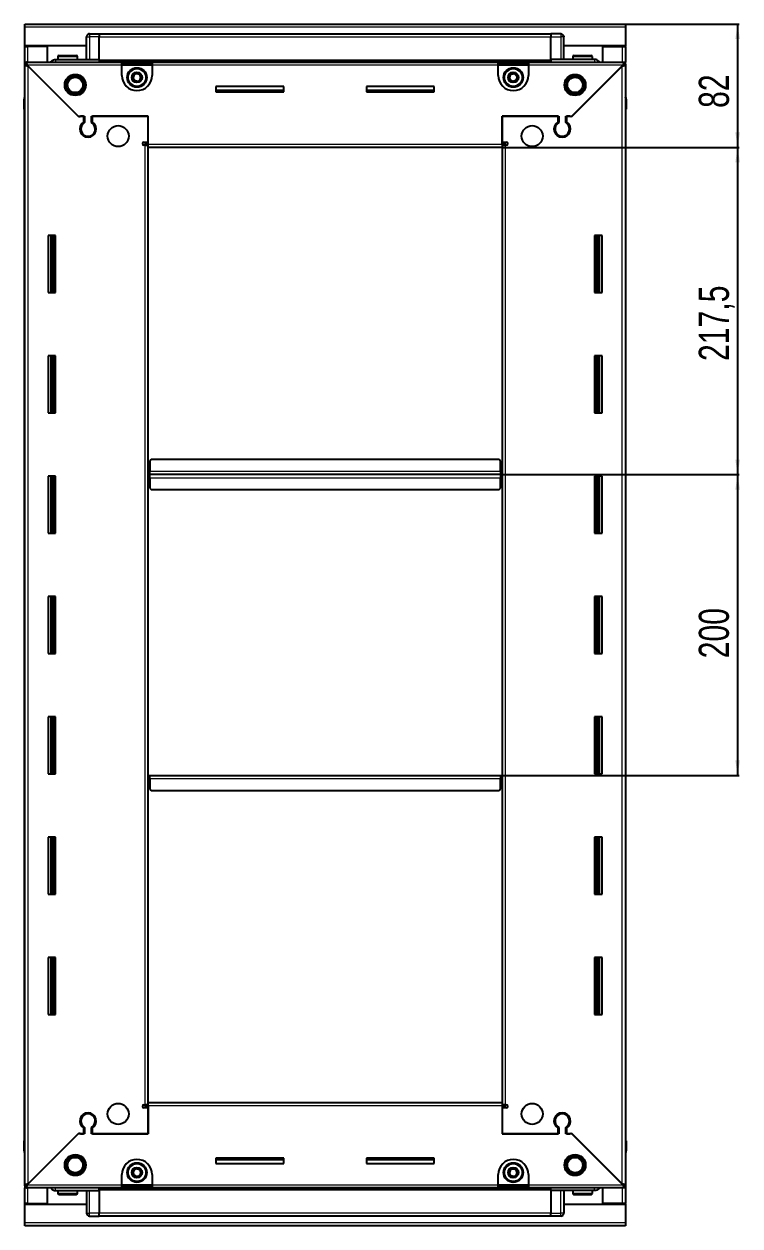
# Model space of a CAD drawing. Header units: millimetres. Extents: x 1021 to 3441, y -638 to 1686.
# Drawn here: x 2965 to 3441, y 743 to 1542 of the extents above; entities that cross this region are included whole.
import ezdxf

# ---------------------------------------------------------------- set-up
doc = ezdxf.new("R2010")
doc.units = ezdxf.units.MM
doc.layers.add('FORMAT', color=7, linetype='Continuous')
doc.styles.add('SLDTEXTSTYLE0', font='TXT', dxfattribs={"width": 0.75})
doc.dimstyles.new('SLDDIMSTYLE0', dxfattribs={"dimtxt": 20, "dimasz": 10, "dimexe": 0, "dimexo": 0.0625, "dimgap": 5, "dimtad": 2, "dimdec": 1, "dimrnd": 1e-09, "dimzin": 12, "dimdsep": 46, "dimtxsty": 'SLDTEXTSTYLE0', "dimsah": 1, "dimcen": 0.09, "dimadec": 0, "dimazin": 3, "dimtfac": 1, "dimtofl": 0, "dimtmove": 0, "dimatfit": 3, "dimfxl": 0, "dimfrac": 2, "dimtolj": 1, "dimtzin": 12, "dimarcsym": 0})

# ---------------------------------------------------------------- blocks, each defined once
blk = doc.blocks.new('_D_5')
at = {"layer": 'FORMAT'}
for p, q in [((3364.73, 1542.16), (3440.22, 1542.16)), ((3439.22, 1542.16), (3439.22, 1460.16)), ((3282.73, 1460.16), (3440.22, 1460.16))]:
    blk.add_line(p, q, dxfattribs=at)
for points in [[(3439.22, 1542.16), (3437.69, 1532.16), (3440.76, 1532.16)], [(3439.22, 1460.16), (3440.76, 1470.16), (3437.69, 1470.16)]]:
    blk.add_solid(points, dxfattribs=at)
at = {"layer": 'FORMAT', "insert": (3413.44, 1486.39), "char_height": 20, "attachment_point": 1, "rotation": 90, "style": 'SLDTEXTSTYLE0'}
blk.add_mtext('82', dxfattribs=at)
blk = doc.blocks.new('_D_6')
at = {"layer": 'FORMAT'}
for p, q in [((3282.73, 1460.16), (3440.22, 1460.16)), ((3439.22, 1460.16), (3439.22, 1242.66)), ((3281.73, 1242.66), (3440.22, 1242.66))]:
    blk.add_line(p, q, dxfattribs=at)
for points in [[(3439.22, 1460.16), (3437.69, 1450.16), (3440.76, 1450.16)], [(3439.22, 1242.66), (3440.76, 1252.66), (3437.69, 1252.66)]]:
    blk.add_solid(points, dxfattribs=at)
at = {"layer": 'FORMAT', "insert": (3413.44, 1318.16), "char_height": 20, "attachment_point": 1, "rotation": 90, "style": 'SLDTEXTSTYLE0'}
blk.add_mtext('217,5', dxfattribs=at)
blk = doc.blocks.new('_D_7')
at = {"layer": 'FORMAT'}
for p, q in [((3281.73, 1242.66), (3440.22, 1242.66)), ((3439.22, 1242.66), (3439.22, 1042.66)), ((3281.73, 1042.66), (3440.22, 1042.66))]:
    blk.add_line(p, q, dxfattribs=at)
for points in [[(3439.22, 1242.66), (3437.69, 1232.66), (3440.76, 1232.66)], [(3439.22, 1042.66), (3440.76, 1052.66), (3437.69, 1052.66)]]:
    blk.add_solid(points, dxfattribs=at)
at = {"layer": 'FORMAT', "insert": (3413.44, 1120.5), "char_height": 20, "attachment_point": 1, "rotation": 90, "style": 'SLDTEXTSTYLE0'}
blk.add_mtext('200', dxfattribs=at)

msp = doc.modelspace()

# ---------------------------------------------------------------- linework, layer by layer
at = {"color": 7, "linetype": 'Continuous', "lineweight": 25}
for p, q in [((2965.72, 1540.06), (2965.72, 1542.16)), ((2965.72, 1542.16), (3364.72, 1542.16)), ((3364.72, 1542.16), (3364.72, 1540.06)), ((2965.72, 1527.66), (2965.72, 1540.06)), ((3007.4, 1535.16), (3007.4, 1535.16)), ((3008.72, 1535.66), (3015.22, 1535.66)), ((3008.72, 1535.66), (3015.22, 1535.66)), ((3015.22, 1535.66), (3015.22, 1535.66)), ((3015.22, 1535.66), (3015.22, 1535.66)), ((3015.22, 1535.66), (3015.22, 1533.66)), ((3315.22, 1535.51), (3015.22, 1535.51)), ((3315.22, 1535.66), (3315.22, 1535.66)), ((3321.72, 1535.66), (3315.22, 1535.66)), ((3321.72, 1535.66), (3315.22, 1535.66)), ((3315.22, 1535.66), (3315.22, 1533.66)), ((3364.72, 1540.06), (3364.72, 1527.66)), ((3006.72, 1527.66), (2965.72, 1527.66)), ((2965.72, 1527.16), (2965.72, 1527.66)), ((2965.72, 1527.16), (2967.82, 1527.16)), ((2965.72, 1516.91), (2965.72, 1527.16)), ((2967.22, 1527.16), (2967.22, 1527.66)), ((2980.72, 1527.16), (2967.82, 1527.16)), ((2980.72, 1516.91), (2980.72, 1527.16)), ((3006.72, 1518.66), (3006.72, 1533.66)), ((3015.22, 1518.66), (3015.22, 1533.66)), ((3315.22, 1518.66), (3315.22, 1533.66)), ((3323.72, 1533.66), (3323.72, 1533.66)), ((3323.72, 1518.66), (3323.72, 1533.66)), ((3364.72, 1527.66), (3323.72, 1527.66)), ((3349.72, 1527.16), (3362.62, 1527.16)), ((3349.72, 1516.91), (3349.72, 1527.16)), ((3362.62, 1527.16), (3364.72, 1527.16)), ((3363.22, 1527.16), (3363.22, 1527.66)), ((3364.72, 1527.16), (3364.72, 1527.66)), ((3364.72, 1527.16), (3364.72, 1516.91)), ((2986.22, 1518.66), (3015.22, 1518.66)), ((2987.72, 1520.56), (2987.72, 1518.66)), ((2988.52, 1521.36), (2999.92, 1521.36)), ((3000.72, 1518.66), (3000.72, 1520.56)), ((3015.22, 1518.66), (3015.22, 1518.16)), ((3344.22, 1518.66), (3315.22, 1518.66)), ((3315.22, 1518.66), (3315.22, 1518.16)), ((3329.72, 1520.56), (3329.72, 1518.66)), ((3330.52, 1521.36), (3341.92, 1521.36)), ((3342.72, 1518.66), (3342.72, 1520.56)), ((2965.72, 1515.41), (2965.72, 1516.91)), ((2965.72, 1516.91), (2966.72, 1516.91)), ((2965.72, 1514.91), (2965.72, 1515.41)), ((2965.72, 1515.41), (2966.72, 1515.41)), ((2965.72, 770.41), (2965.72, 1514.91)), ((2967.22, 1514.91), (2965.72, 1514.91)), ((2966.72, 1515.41), (2966.72, 1516.91)), ((2966.72, 1516.91), (3030.22, 1516.91)), ((2967.32, 1514.81), (3001.22, 1480.91)), ((3001.92, 1480.21), (2967.82, 1514.31)), ((3015.22, 1517.51), (3315.22, 1517.51)), ((3030.22, 1514.81), (3030.22, 1516.91)), ((3030.22, 1516.91), (3050.22, 1516.91)), ((3030.22, 1515.41), (3050.22, 1515.41)), ((3030.22, 1507.91), (3030.22, 1514.81)), ((3050.22, 1516.91), (3050.22, 1514.81)), ((3050.22, 1516.91), (3280.22, 1516.91)), ((3050.22, 1514.81), (3050.22, 1507.91)), ((3280.22, 1514.81), (3280.22, 1516.91)), ((3280.22, 1516.91), (3300.22, 1516.91)), ((3280.22, 1515.41), (3300.22, 1515.41)), ((3280.22, 1507.91), (3280.22, 1514.81)), ((3300.22, 1516.91), (3300.22, 1514.81)), ((3300.22, 1516.91), (3363.72, 1516.91)), ((3300.22, 1514.81), (3300.22, 1507.91)), ((3362.62, 1514.31), (3328.52, 1480.21)), ((3329.22, 1480.91), (3363.12, 1514.81)), ((3363.22, 1514.91), (3364.72, 1514.91)), ((3363.72, 1515.41), (3363.72, 1516.91)), ((3363.72, 1516.91), (3364.72, 1516.91)), ((3363.72, 1515.41), (3364.72, 1515.41)), ((3364.72, 1515.41), (3364.72, 1516.91)), ((3364.72, 1515.41), (3364.72, 1514.91)), ((3364.72, 1514.91), (3364.72, 770.41)), ((3137.72, 1500.66), (3092.72, 1500.66)), ((3092.72, 1500.66), (3092.72, 1497.16)), ((3137.72, 1497.91), (3092.72, 1497.91)), ((3092.72, 1497.16), (3137.72, 1497.16)), ((3137.72, 1497.16), (3137.72, 1500.66)), ((3237.72, 1500.66), (3192.72, 1500.66)), ((3192.72, 1500.66), (3192.72, 1497.16)), ((3237.72, 1497.91), (3192.72, 1497.91)), ((3192.72, 1497.16), (3237.72, 1497.16)), ((3237.72, 1497.16), (3237.72, 1500.66)), ((2965.22, 1492.16), (2965.22, 1485.66)), ((2965.22, 1485.66), (2965.22, 1492.16)), ((3364.72, 1493.49), (3364.72, 1493.49)), ((3365.22, 1492.16), (3365.22, 1485.66)), ((3365.22, 1485.66), (3365.22, 1492.16)), ((2965.22, 1485.66), (2965.22, 1485.66)), ((2965.72, 1485.66), (2965.22, 1485.66)), ((2965.37, 1485.66), (2965.37, 799.66)), ((3001.22, 1480.91), (3005.42, 1480.91)), ((3002.62, 1480.91), (3001.92, 1480.21)), ((3004.72, 1480.91), (3002.62, 1480.91)), ((3004.72, 1480.91), (3004.72, 1477.02)), ((3005.42, 1480.91), (3005.42, 1476.63)), ((3010.02, 1480.91), (3047.72, 1480.91)), ((3010.02, 1476.63), (3010.02, 1480.91)), ((3010.72, 1477.02), (3010.72, 1480.91)), ((3047.72, 1480.91), (3010.72, 1480.91)), ((3047.72, 1462.26), (3047.72, 1480.91)), ((3047.72, 1463.66), (3047.72, 1480.91)), ((3282.72, 1480.91), (3320.42, 1480.91)), ((3282.72, 1462.26), (3282.72, 1480.91)), ((3282.72, 1480.91), (3282.72, 1463.66)), ((3319.72, 1480.91), (3282.72, 1480.91)), ((3319.72, 1480.91), (3319.72, 1477.02)), ((3320.42, 1480.91), (3320.42, 1476.63)), ((3325.02, 1480.91), (3329.22, 1480.91)), ((3325.02, 1476.63), (3325.02, 1480.91)), ((3327.82, 1480.91), (3325.72, 1480.91)), ((3325.72, 1477.02), (3325.72, 1480.91)), ((3328.52, 1480.21), (3327.82, 1480.91)), ((3364.72, 1485.66), (3365.22, 1485.66)), ((3365.07, 799.66), (3365.07, 1485.66)), ((3365.22, 1485.66), (3365.22, 1485.66)), ((3365.22, 1485.66), (3365.22, 1485.66)), ((3005.72, 1468.05), (3005.72, 1467.29)), ((3044.87, 1463.66), (3047.72, 1463.66)), ((3047.72, 1462.66), (3045.72, 1462.66)), ((3045.72, 1462.66), (3045.72, 1461.66)), ((3047.72, 1460.16), (3047.72, 1462.26)), ((3282.72, 1463.66), (3285.57, 1463.66)), ((3284.72, 1462.66), (3282.72, 1462.66)), ((3282.72, 1462.26), (3282.72, 1460.16)), ((3284.72, 1461.66), (3284.72, 1462.66)), ((3324.72, 1468.05), (3324.72, 1467.29)), ((3045.62, 1461.66), (3044.87, 1461.66)), ((3045.62, 1461.66), (3047.72, 1461.66)), ((3282.72, 1460.16), (3047.72, 1460.16)), ((3047.72, 825.16), (3047.72, 1460.16)), ((3282.72, 1461.66), (3284.82, 1461.66)), ((3282.72, 1460.16), (3282.72, 825.16)), ((3285.57, 1461.66), (3284.82, 1461.66)), ((2986.22, 1401.66), (2981.22, 1401.66)), ((2981.22, 1401.66), (2981.22, 1363.66)), ((2983.37, 1363.66), (2983.37, 1401.66)), ((2985.17, 1363.66), (2985.17, 1401.66)), ((2985.2, 1363.66), (2985.2, 1401.66)), ((2986.22, 1363.66), (2986.22, 1401.66)), ((3344.22, 1401.66), (3344.22, 1363.66)), ((3349.22, 1401.66), (3344.22, 1401.66)), ((3345.25, 1401.66), (3345.25, 1363.66)), ((3345.28, 1401.66), (3345.28, 1363.66)), ((3347.07, 1401.66), (3347.07, 1363.66)), ((3349.22, 1363.66), (3349.22, 1401.66)), ((2981.22, 1363.66), (2986.22, 1363.66)), ((3344.22, 1363.66), (3349.22, 1363.66)), ((2986.22, 1321.66), (2981.22, 1321.66)), ((2981.22, 1321.66), (2981.22, 1283.66)), ((2983.37, 1283.66), (2983.37, 1321.66)), ((2985.17, 1283.66), (2985.17, 1321.66)), ((2985.2, 1283.66), (2985.2, 1321.66)), ((2986.22, 1283.66), (2986.22, 1321.66)), ((3344.22, 1321.66), (3344.22, 1283.66)), ((3349.22, 1321.66), (3344.22, 1321.66)), ((3345.25, 1321.66), (3345.25, 1283.66)), ((3345.28, 1321.66), (3345.28, 1283.66)), ((3347.07, 1321.66), (3347.07, 1283.66)), ((3349.22, 1283.66), (3349.22, 1321.66)), ((2981.22, 1283.66), (2986.22, 1283.66)), ((3344.22, 1283.66), (3349.22, 1283.66)), ((3049.72, 1252.66), (3048.72, 1251.66)), ((3048.72, 1251.66), (3048.72, 1244.76)), ((3280.72, 1252.66), (3049.72, 1252.66)), ((3281.72, 1251.66), (3280.72, 1252.66)), ((3281.72, 1244.76), (3281.72, 1251.66)), ((2986.22, 1241.66), (2981.22, 1241.66)), ((2981.22, 1241.66), (2981.22, 1203.66)), ((2983.37, 1203.66), (2983.37, 1241.66)), ((2985.17, 1203.66), (2985.17, 1241.66)), ((2985.2, 1203.66), (2985.2, 1241.66)), ((2986.22, 1203.66), (2986.22, 1241.66)), ((3048.47, 1242.66), (3047.72, 1242.66)), ((3048.72, 1245.51), (3048.47, 1245.51)), ((3048.47, 1245.51), (3048.47, 1242.66)), ((3048.47, 1242.66), (3048.47, 1239.81)), ((3048.47, 1239.81), (3048.72, 1239.81)), ((3048.72, 1242.66), (3048.72, 1244.76)), ((3281.72, 1242.66), (3048.72, 1242.66)), ((3048.72, 1240.56), (3048.72, 1242.66)), ((3048.72, 1240.56), (3048.72, 1233.66)), ((3281.97, 1245.51), (3281.72, 1245.51)), ((3281.72, 1244.76), (3281.72, 1242.66)), ((3281.72, 1242.66), (3281.72, 1240.56)), ((3281.72, 1233.66), (3281.72, 1240.56)), ((3281.72, 1239.81), (3281.97, 1239.81)), ((3281.97, 1242.66), (3281.97, 1245.51)), ((3282.72, 1242.66), (3281.97, 1242.66)), ((3281.97, 1239.81), (3281.97, 1242.66)), ((3344.22, 1241.66), (3344.22, 1203.66)), ((3349.22, 1241.66), (3344.22, 1241.66)), ((3345.25, 1241.66), (3345.25, 1203.66)), ((3345.28, 1241.66), (3345.28, 1203.66)), ((3347.07, 1241.66), (3347.07, 1203.66)), ((3349.22, 1203.66), (3349.22, 1241.66)), ((3048.72, 1233.66), (3049.72, 1232.66)), ((3049.72, 1232.66), (3280.72, 1232.66)), ((3280.72, 1232.66), (3281.72, 1233.66)), ((2981.22, 1203.66), (2986.22, 1203.66)), ((3344.22, 1203.66), (3349.22, 1203.66)), ((2986.22, 1161.66), (2981.22, 1161.66)), ((2981.22, 1161.66), (2981.22, 1123.66)), ((2983.37, 1123.66), (2983.37, 1161.66)), ((2985.17, 1123.66), (2985.17, 1161.66)), ((2985.2, 1123.66), (2985.2, 1161.66)), ((2986.22, 1123.66), (2986.22, 1161.66)), ((3344.22, 1161.66), (3344.22, 1123.66)), ((3349.22, 1161.66), (3344.22, 1161.66)), ((3345.25, 1161.66), (3345.25, 1123.66)), ((3345.28, 1161.66), (3345.28, 1123.66)), ((3347.07, 1161.66), (3347.07, 1123.66)), ((3349.22, 1123.66), (3349.22, 1161.66)), ((2981.22, 1123.66), (2986.22, 1123.66)), ((3344.22, 1123.66), (3349.22, 1123.66)), ((2986.22, 1081.66), (2981.22, 1081.66)), ((2981.22, 1081.66), (2981.22, 1043.66)), ((2983.37, 1043.66), (2983.37, 1081.66)), ((2985.17, 1043.66), (2985.17, 1081.66)), ((2985.2, 1043.66), (2985.2, 1081.66)), ((2986.22, 1043.66), (2986.22, 1081.66)), ((3344.22, 1081.66), (3344.22, 1043.66)), ((3349.22, 1081.66), (3344.22, 1081.66)), ((3345.25, 1081.66), (3345.25, 1043.66)), ((3345.28, 1081.66), (3345.28, 1043.66)), ((3347.07, 1081.66), (3347.07, 1043.66)), ((3349.22, 1043.66), (3349.22, 1081.66)), ((2981.22, 1043.66), (2986.22, 1043.66)), ((3047.72, 1042.66), (3048.47, 1042.66)), ((3048.47, 1042.66), (3048.47, 1039.81)), ((3048.47, 1039.81), (3048.72, 1039.81)), ((3048.72, 1040.56), (3048.72, 1042.66)), ((3048.72, 1042.66), (3281.72, 1042.66)), ((3048.72, 1040.56), (3048.72, 1033.66)), ((3281.72, 1042.66), (3281.72, 1040.56)), ((3281.72, 1033.66), (3281.72, 1040.56)), ((3281.72, 1039.81), (3281.97, 1039.81)), ((3281.97, 1039.81), (3281.97, 1042.66)), ((3281.97, 1042.66), (3282.72, 1042.66)), ((3344.22, 1043.66), (3349.22, 1043.66)), ((3048.72, 1033.66), (3049.72, 1032.66)), ((3049.72, 1032.66), (3280.72, 1032.66)), ((3280.72, 1032.66), (3281.72, 1033.66)), ((2986.22, 1001.66), (2981.22, 1001.66)), ((2981.22, 1001.66), (2981.22, 963.66)), ((2983.37, 963.66), (2983.37, 1001.66)), ((2985.17, 963.66), (2985.17, 1001.66)), ((2985.2, 963.66), (2985.2, 1001.66)), ((2986.22, 963.66), (2986.22, 1001.66)), ((3344.22, 1001.66), (3344.22, 963.66)), ((3349.22, 1001.66), (3344.22, 1001.66)), ((3345.25, 1001.66), (3345.25, 963.66)), ((3345.28, 1001.66), (3345.28, 963.66)), ((3347.07, 1001.66), (3347.07, 963.66)), ((3349.22, 963.66), (3349.22, 1001.66)), ((2981.22, 963.66), (2986.22, 963.66)), ((3344.22, 963.66), (3349.22, 963.66)), ((2986.22, 921.66), (2981.22, 921.66)), ((2981.22, 921.66), (2981.22, 883.66)), ((2983.37, 883.66), (2983.37, 921.66)), ((2985.17, 883.66), (2985.17, 921.66)), ((2985.2, 883.66), (2985.2, 921.66)), ((2986.22, 883.66), (2986.22, 921.66)), ((3344.22, 921.66), (3344.22, 883.66)), ((3349.22, 921.66), (3344.22, 921.66)), ((3345.25, 921.66), (3345.25, 883.66)), ((3345.28, 921.66), (3345.28, 883.66)), ((3347.07, 921.66), (3347.07, 883.66)), ((3349.22, 883.66), (3349.22, 921.66)), ((2981.22, 883.66), (2986.22, 883.66)), ((3344.22, 883.66), (3349.22, 883.66)), ((3044.87, 823.66), (3045.62, 823.66)), ((3047.72, 823.66), (3045.62, 823.66)), ((3045.72, 823.66), (3045.72, 822.66)), ((3047.72, 823.06), (3047.72, 825.16)), ((3047.72, 825.16), (3282.72, 825.16)), ((3047.72, 823.06), (3047.72, 804.41)), ((3282.72, 825.16), (3282.72, 823.06)), ((3284.82, 823.66), (3282.72, 823.66)), ((3282.72, 823.06), (3282.72, 804.41)), ((3284.72, 822.66), (3284.72, 823.66)), ((3284.82, 823.66), (3285.57, 823.66)), ((3005.72, 818.04), (3005.72, 817.28)), ((3047.72, 821.66), (3044.87, 821.66)), ((3045.72, 822.66), (3047.72, 822.66)), ((3047.72, 804.41), (3047.72, 821.66)), ((3282.72, 822.66), (3284.72, 822.66)), ((3282.72, 821.66), (3282.72, 804.41)), ((3285.57, 821.66), (3282.72, 821.66)), ((3324.72, 818.04), (3324.72, 817.28)), ((3004.72, 808.3), (3004.72, 804.41)), ((3005.42, 808.7), (3005.42, 804.41)), ((3010.02, 804.41), (3010.02, 808.7)), ((3010.72, 804.41), (3010.72, 808.3)), ((3319.72, 808.3), (3319.72, 804.41)), ((3320.42, 808.7), (3320.42, 804.41)), ((3325.02, 804.41), (3325.02, 808.7)), ((3325.72, 804.41), (3325.72, 808.3)), ((2965.22, 799.66), (2965.22, 799.66)), ((2965.22, 793.16), (2965.22, 799.66)), ((2965.22, 799.66), (2965.22, 799.66)), ((2965.22, 799.66), (2965.22, 793.16)), ((2965.72, 799.66), (2965.22, 799.66)), ((3001.22, 804.41), (2967.32, 770.51)), ((2967.82, 771.01), (3001.92, 805.11)), ((3005.42, 804.41), (3001.22, 804.41)), ((3001.92, 805.11), (3002.62, 804.41)), ((3002.62, 804.41), (3004.72, 804.41)), ((3047.72, 804.41), (3010.02, 804.41)), ((3010.72, 804.41), (3047.72, 804.41)), ((3320.42, 804.41), (3282.72, 804.41)), ((3282.72, 804.41), (3319.72, 804.41)), ((3329.22, 804.41), (3325.02, 804.41)), ((3325.72, 804.41), (3327.82, 804.41)), ((3327.82, 804.41), (3328.52, 805.11)), ((3328.52, 805.11), (3362.62, 771.01)), ((3363.12, 770.51), (3329.22, 804.41)), ((3364.72, 799.66), (3365.22, 799.66)), ((3365.22, 799.66), (3365.22, 799.66)), ((3365.22, 793.16), (3365.22, 799.66)), ((3365.22, 799.66), (3365.22, 793.16)), ((2965.72, 791.84), (2965.72, 791.84)), ((3137.72, 788.16), (3092.72, 788.16)), ((3092.72, 788.16), (3092.72, 784.66)), ((3092.72, 787.41), (3137.72, 787.41)), ((3092.72, 784.66), (3137.72, 784.66)), ((3137.72, 784.66), (3137.72, 788.16)), ((3237.72, 788.16), (3192.72, 788.16)), ((3192.72, 788.16), (3192.72, 784.66)), ((3192.72, 787.41), (3237.72, 787.41)), ((3192.72, 784.66), (3237.72, 784.66)), ((3237.72, 784.66), (3237.72, 788.16)), ((3030.22, 770.51), (3030.22, 777.41)), ((3050.22, 777.41), (3050.22, 770.51)), ((3280.22, 770.51), (3280.22, 777.41)), ((3300.22, 777.41), (3300.22, 770.51)), ((2965.72, 769.91), (2965.72, 770.41)), ((2967.22, 770.41), (2965.72, 770.41)), ((2965.72, 769.91), (2965.72, 768.41)), ((2966.72, 769.91), (2965.72, 769.91)), ((2965.72, 758.16), (2965.72, 768.41)), ((2966.72, 768.41), (2965.72, 768.41)), ((2966.72, 769.91), (2966.72, 768.41)), ((3030.22, 768.41), (2966.72, 768.41)), ((2980.72, 758.16), (2980.72, 768.41)), ((3315.22, 767.81), (3015.22, 767.81)), ((3015.22, 766.66), (3015.22, 767.16)), ((3030.22, 768.41), (3030.22, 770.51)), ((3050.22, 769.91), (3030.22, 769.91)), ((3050.22, 768.41), (3030.22, 768.41)), ((3050.22, 770.51), (3050.22, 768.41)), ((3280.22, 768.41), (3050.22, 768.41)), ((3280.22, 768.41), (3280.22, 770.51)), ((3300.22, 769.91), (3280.22, 769.91)), ((3300.22, 768.41), (3280.22, 768.41)), ((3300.22, 770.51), (3300.22, 768.41)), ((3363.72, 768.41), (3300.22, 768.41)), ((3315.22, 766.66), (3315.22, 767.16)), ((3349.72, 758.16), (3349.72, 768.41)), ((3363.22, 770.41), (3364.72, 770.41)), ((3363.72, 769.91), (3363.72, 768.41)), ((3364.72, 769.91), (3363.72, 769.91)), ((3364.72, 768.41), (3363.72, 768.41)), ((3364.72, 770.41), (3364.72, 769.91)), ((3364.72, 769.91), (3364.72, 768.41)), ((3364.72, 768.41), (3364.72, 758.16)), ((2986.22, 766.66), (3015.22, 766.66)), ((2987.72, 766.66), (2987.72, 764.76)), ((2992.3, 763.96), (2988.52, 763.96)), ((2999.92, 763.96), (2992.3, 763.96)), ((3000.72, 764.76), (3000.72, 766.66)), ((3006.72, 766.66), (3006.72, 751.66)), ((3015.22, 766.66), (3015.22, 751.66)), ((3344.22, 766.66), (3315.22, 766.66)), ((3315.22, 766.66), (3315.22, 751.66)), ((3323.72, 766.66), (3323.72, 751.66)), ((3329.72, 766.66), (3329.72, 764.76)), ((3337.52, 763.96), (3330.52, 763.96)), ((3341.92, 763.96), (3337.52, 763.96)), ((3342.72, 764.76), (3342.72, 766.66)), ((2967.82, 758.16), (2965.72, 758.16)), ((2965.72, 757.66), (2965.72, 758.16)), ((2965.72, 745.26), (2965.72, 757.66)), ((2965.72, 757.66), (3006.72, 757.66)), ((2967.22, 757.66), (2967.22, 758.16)), ((2967.82, 758.16), (2980.72, 758.16)), ((3006.72, 751.66), (3006.72, 751.66)), ((3015.22, 749.66), (3015.22, 751.66)), ((3315.22, 749.66), (3315.22, 751.66)), ((3323.72, 757.66), (3364.72, 757.66)), ((3362.62, 758.16), (3349.72, 758.16)), ((3364.72, 758.16), (3362.62, 758.16)), ((3363.22, 757.66), (3363.22, 758.16)), ((3364.72, 757.66), (3364.72, 758.16)), ((3364.72, 757.66), (3364.72, 745.26)), ((2965.72, 743.16), (2965.72, 745.26)), ((3364.72, 743.16), (2965.72, 743.16)), ((3008.72, 749.66), (3015.22, 749.66)), ((3008.72, 749.66), (3015.22, 749.66)), ((3015.22, 749.81), (3315.22, 749.81)), ((3015.22, 749.66), (3015.22, 749.66)), ((3321.72, 749.66), (3315.22, 749.66)), ((3315.22, 749.66), (3315.22, 749.66)), ((3315.22, 749.66), (3315.22, 749.66)), ((3321.72, 749.66), (3315.22, 749.66)), ((3323.05, 750.16), (3323.05, 750.16)), ((3364.72, 745.26), (3364.72, 743.16))]:
    msp.add_line(p, q, dxfattribs=at)
at = {"color": 8, "linetype": 'Continuous', "lineweight": 18}
for p, q in [((3364.72, 1540.06), (2965.72, 1540.06)), ((3008.72, 1535.66), (3008.72, 1533.66)), ((3321.72, 1535.66), (3321.72, 1533.66)), ((2967.82, 1527.16), (2967.82, 1527.66)), ((2967.82, 1516.91), (2967.82, 1527.16)), ((3006.72, 1533.66), (3008.72, 1533.66)), ((3008.72, 1533.66), (3008.72, 1518.66)), ((3015.22, 1533.66), (3008.72, 1533.66)), ((3315.22, 1533.51), (3015.22, 1533.51)), ((3315.22, 1533.66), (3321.72, 1533.66)), ((3321.72, 1533.66), (3321.72, 1518.66)), ((3323.72, 1533.66), (3321.72, 1533.66)), ((3362.62, 1527.66), (3362.62, 1527.16)), ((3362.62, 1527.16), (3362.62, 1516.91)), ((2987.72, 1520.56), (3000.72, 1520.56)), ((3315.22, 1518.16), (3015.22, 1518.16)), ((3329.72, 1520.56), (3342.72, 1520.56)), ((3030.22, 1514.81), (2967.32, 1514.81)), ((2967.82, 1514.31), (2967.82, 771.01)), ((3315.22, 1516.93), (3015.22, 1516.93)), ((3030.22, 1514.81), (3050.22, 1514.81)), ((3280.22, 1514.81), (3050.22, 1514.81)), ((3280.22, 1514.81), (3300.22, 1514.81)), ((3363.12, 1514.81), (3300.22, 1514.81)), ((3362.62, 771.01), (3362.62, 1514.31)), ((2965.72, 1492.16), (2965.22, 1492.16)), ((3364.72, 1492.16), (3365.22, 1492.16)), ((3047.72, 1462.26), (3282.72, 1462.26)), ((3045.62, 823.66), (3045.62, 1461.66)), ((3284.82, 1461.66), (3284.82, 823.66)), ((2982.72, 1401.66), (2982.72, 1363.66)), ((2983.96, 1401.66), (2983.96, 1363.66)), ((3346.49, 1363.66), (3346.49, 1401.66)), ((3347.72, 1363.66), (3347.72, 1401.66)), ((2982.72, 1321.66), (2982.72, 1283.66)), ((2983.96, 1321.66), (2983.96, 1283.66)), ((3346.49, 1283.66), (3346.49, 1321.66)), ((3347.72, 1283.66), (3347.72, 1321.66)), ((2982.72, 1241.66), (2982.72, 1203.66)), ((2983.96, 1241.66), (2983.96, 1203.66)), ((3281.72, 1244.76), (3048.72, 1244.76)), ((3048.72, 1240.56), (3281.72, 1240.56)), ((3346.49, 1203.66), (3346.49, 1241.66)), ((3347.72, 1203.66), (3347.72, 1241.66)), ((2982.72, 1161.66), (2982.72, 1123.66)), ((2983.96, 1161.66), (2983.96, 1123.66)), ((3346.49, 1123.66), (3346.49, 1161.66)), ((3347.72, 1123.66), (3347.72, 1161.66)), ((2982.72, 1081.66), (2982.72, 1043.66)), ((2983.96, 1081.66), (2983.96, 1043.66)), ((3346.49, 1043.66), (3346.49, 1081.66)), ((3347.72, 1043.66), (3347.72, 1081.66)), ((3048.72, 1040.56), (3281.72, 1040.56)), ((2982.72, 1001.66), (2982.72, 963.66)), ((2983.96, 1001.66), (2983.96, 963.66)), ((3346.49, 963.66), (3346.49, 1001.66)), ((3347.72, 963.66), (3347.72, 1001.66)), ((2982.72, 921.66), (2982.72, 883.66)), ((2983.96, 921.66), (2983.96, 883.66)), ((3346.49, 883.66), (3346.49, 921.66)), ((3347.72, 883.66), (3347.72, 921.66)), ((3282.72, 823.06), (3047.72, 823.06)), ((2965.72, 793.16), (2965.22, 793.16)), ((3364.72, 793.16), (3365.22, 793.16)), ((2967.32, 770.51), (3030.22, 770.51)), ((2967.82, 758.16), (2967.82, 768.41)), ((3015.22, 768.4), (3315.22, 768.4)), ((3015.22, 767.16), (3315.22, 767.16)), ((3050.22, 770.51), (3030.22, 770.51)), ((3050.22, 770.51), (3280.22, 770.51)), ((3300.22, 770.51), (3280.22, 770.51)), ((3300.22, 770.51), (3363.12, 770.51)), ((3362.62, 768.41), (3362.62, 758.16)), ((2992.03, 764.76), (2987.72, 764.76)), ((3000.72, 764.76), (2992.03, 764.76)), ((3008.72, 751.66), (3008.72, 766.66)), ((3321.72, 751.66), (3321.72, 766.66)), ((3337.7, 764.76), (3329.72, 764.76)), ((3342.72, 764.76), (3337.7, 764.76)), ((2967.82, 757.66), (2967.82, 758.16)), ((3006.72, 751.66), (3008.72, 751.66)), ((3015.22, 751.66), (3008.72, 751.66)), ((3008.72, 749.66), (3008.72, 751.66)), ((3015.22, 751.81), (3315.22, 751.81)), ((3315.22, 751.66), (3321.72, 751.66)), ((3323.72, 751.66), (3321.72, 751.66)), ((3321.72, 749.66), (3321.72, 751.66)), ((3362.62, 758.16), (3362.62, 757.66)), ((3364.72, 745.26), (2965.72, 745.26))]:
    msp.add_line(p, q, dxfattribs=at)
at = {"color": 7, "linetype": 'Continuous', "lineweight": 25, "flags": 128}
msp.add_lwpolyline([(3323.58, 1534.42), (3323.69, 1534.05), (3323.72, 1533.66)], dxfattribs=at)
at = {"color": 7, "linetype": 'Continuous', "lineweight": 25}
for centre, radius in [((3040.22, 1506.66), 6.5), ((3040.22, 1506.66), 3.46), ((3290.22, 1506.66), 6.5), ((3290.22, 1506.66), 3.46), ((2999.22, 1501.66), 7), ((2999.22, 1501.66), 6.03), ((2999.22, 1501.66), 5.1), ((3331.22, 1501.66), 7), ((3331.22, 1501.66), 6.03), ((3331.22, 1501.66), 5.1), ((3027.72, 1467.66), 7), ((3302.72, 1467.66), 7), ((3027.72, 817.66), 7), ((3302.72, 817.66), 7), ((2999.22, 783.66), 7), ((2999.22, 783.66), 6.03), ((2999.22, 783.66), 5.1), ((3040.22, 778.66), 6.5), ((3290.22, 778.66), 6.5), ((3331.22, 783.66), 7), ((3331.22, 783.66), 6.03), ((3331.22, 783.66), 5.1), ((3040.22, 778.66), 3.46), ((3290.22, 778.66), 3.46)]:
    msp.add_circle(centre, radius, dxfattribs=at)
at = {"color": 8, "linetype": 'Continuous', "lineweight": 18}
for centre in [(3040.22, 1506.66), (3290.22, 1506.66), (3040.22, 778.66), (3290.22, 778.66)]:
    msp.add_circle(centre, 5.7, dxfattribs=at)
at = {"color": 7, "linetype": 'Continuous', "lineweight": 25}
for centre, radius, start, end in [((3008.72, 1533.66), 2, 90, 180), ((3008.72, 1533.66), 2, 123.94202, 131.40962), ((3008.72, 1533.66), 2, 90, 108.58003), ((3321.72, 1533.66), 2, 0, 90), ((2988.52, 1520.56), 0.8, 90, 180), ((2999.92, 1520.56), 0.8, 0, 90), ((3006.52, 1518.86), 0.2, 270, 0), ((3323.92, 1518.86), 0.2, 180, 270), ((3330.52, 1520.56), 0.8, 90, 180), ((3341.92, 1520.56), 0.8, 0, 90), ((3040.22, 1507.91), 10, 180, 270), ((3040.22, 1506.66), 2.5, 134.01559, 194.01559), ((3040.22, 1506.66), 2.5, 194.01559, 254.01559), ((3040.22, 1506.66), 2.5, 74.01559, 134.01559), ((3040.22, 1506.66), 2.5, 254.01559, 314.01559), ((3040.22, 1507.91), 10, 270, 0), ((3040.22, 1506.66), 2.5, 14.01559, 74.01559), ((3040.22, 1506.66), 2.5, 314.01559, 14.01559), ((3290.22, 1507.91), 10, 180, 270), ((3290.22, 1506.66), 2.5, 160.11158, 220.11158), ((3290.22, 1506.66), 2.5, 100.11158, 160.11158), ((3290.22, 1506.66), 2.5, 220.11158, 280.11158), ((3290.22, 1506.66), 2.5, 40.11158, 100.11158), ((3290.22, 1507.91), 10, 270, 0), ((3290.22, 1506.66), 2.5, 280.11158, 340.11158), ((3290.22, 1506.66), 2.5, 340.11158, 40.11158), ((2967.22, 1492.16), 2, 138.59038, 180), ((3363.22, 1492.16), 2, 33.78451, 41.40962), ((3363.22, 1492.16), 2, 0, 41.40962), ((3363.22, 1492.16), 2, 360, 19.56674), ((3007.72, 1472.41), 5.5, 123.05573, 56.94427), ((3007.72, 1472.41), 4.8, 118.63099, 61.36901), ((3322.72, 1472.41), 5.5, 123.05573, 56.94427), ((3322.72, 1472.41), 4.8, 118.63099, 61.36901), ((3044.87, 1462.66), 1, 90, 270), ((3285.57, 1462.66), 1, 270, 90), ((3044.87, 822.66), 1, 90, 270), ((3285.57, 822.66), 1, 270, 90), ((3007.72, 812.91), 5.5, 303.05573, 236.94427), ((3007.72, 812.91), 4.8, 298.63099, 241.36901), ((3322.72, 812.91), 5.5, 303.05573, 236.94427), ((3322.72, 812.91), 4.8, 298.63099, 241.36901), ((2967.22, 793.16), 2, 180, 221.39416), ((3363.22, 793.16), 2, 318.57492, 360), ((3363.22, 793.16), 2, 318.59038, 0), ((3040.22, 777.41), 10, 90, 180), ((3040.22, 777.41), 10, 0, 90), ((3290.22, 777.41), 10, 90, 180), ((3290.22, 777.41), 10, 0, 90), ((3040.22, 778.66), 2.5, 127.47401, 187.47401), ((3040.22, 778.66), 2.5, 187.47401, 247.47401), ((3040.22, 778.66), 2.5, 67.47401, 127.47401), ((3040.22, 778.66), 2.5, 247.47401, 307.47401), ((3040.22, 778.66), 2.5, 7.47401, 67.47401), ((3040.22, 778.66), 2.5, 307.47401, 7.47401), ((3290.22, 778.66), 2.5, 147.04236, 207.04236), ((3290.22, 778.66), 2.5, 207.04236, 267.04236), ((3290.22, 778.66), 2.5, 87.04236, 147.04236), ((3290.22, 778.66), 2.5, 267.04236, 327.04236), ((3290.22, 778.66), 2.5, 27.04236, 87.04236), ((3290.22, 778.66), 2.5, 327.04236, 27.04236), ((2988.52, 764.76), 0.8, 180, 270), ((2999.92, 764.76), 0.8, 270, 360), ((3006.52, 766.46), 0.2, 0, 90), ((3323.92, 766.46), 0.2, 90, 180), ((3330.52, 764.76), 0.8, 180, 270), ((3341.92, 764.76), 0.8, 270, 360), ((3008.72, 751.66), 2, 180, 270), ((3321.72, 751.66), 2, 270, 0), ((3321.72, 751.66), 2, 270, 311.40962)]:
    msp.add_arc(centre, radius, start, end, dxfattribs=at)
for points, knots in [([(2983.01, 1516.91), (2983.13, 1517.11), (2983.52, 1517.76), (2984.67, 1518.47), (2985.71, 1518.6), (2986.22, 1518.66)], [0, 0, 0, 0, 0.18225, 0.591125, 1, 1, 1, 1]), ([(3015.22, 1518.66), (3015.22, 1518.63), (3015.22, 1518.55), (3015.22, 1517.93), (3015.22, 1517.35), (3015.22, 1516.96), (3015.22, 1516.93)], [0, 0, 0, 0, 0.324279, 0.648558, 0.972836, 1, 1, 1, 1]), ([(3315.22, 1518.66), (3315.22, 1518.63), (3315.22, 1518.55), (3315.22, 1517.93), (3315.22, 1517.35), (3315.22, 1516.96), (3315.22, 1516.93)], [0, 0, 0, 0, 0.324279, 0.648558, 0.972836, 1, 1, 1, 1]), ([(3347.44, 1516.91), (3347.32, 1517.11), (3346.93, 1517.76), (3345.78, 1518.47), (3344.74, 1518.6), (3344.22, 1518.66)], [0, 0, 0, 0, 0.18225, 0.591125, 1, 1, 1, 1]), ([(2965.72, 1514.91), (2965.75, 1514.87), (2965.8, 1514.78), (2966.2, 1514.64), (2966.75, 1514.51), (2967.33, 1514.4), (2967.7, 1514.34), (2967.82, 1514.31)], [0, 0, 0, 0, 0.230255, 0.448522, 0.666786, 0.88505, 1, 1, 1, 1]), ([(2967.32, 1514.81), (2967.28, 1515.07), (2967.19, 1515.56), (2967.06, 1516.2), (2966.92, 1516.67), (2966.81, 1516.89), (2966.75, 1516.91), (2966.72, 1516.91)], [0, 0, 0, 0, 0.2302553, 0.4485219, 0.6667858, 0.8850496, 1, 1, 1, 1]), ([(3362.62, 1514.31), (3362.88, 1514.36), (3363.37, 1514.45), (3364.01, 1514.58), (3364.48, 1514.71), (3364.7, 1514.82), (3364.72, 1514.89), (3364.72, 1514.91)], [0, 0, 0, 0, 0.230255, 0.448522, 0.666786, 0.88505, 1, 1, 1, 1]), ([(3363.72, 1516.91), (3363.68, 1516.89), (3363.59, 1516.84), (3363.46, 1516.44), (3363.32, 1515.88), (3363.21, 1515.3), (3363.15, 1514.94), (3363.12, 1514.81)], [0, 0, 0, 0, 0.2302553, 0.4485219, 0.6667858, 0.8850496, 1, 1, 1, 1]), ([(3037.45, 1507.46), (3037.82, 1507.82), (3038.51, 1508.49), (3039.2, 1509.15), (3039.53, 1509.46)], [0, 0, 0, 0, 0.534686, 1, 1, 1, 1]), ([(3038.15, 1504.66), (3038.07, 1504.99), (3037.87, 1505.79), (3037.62, 1506.76), (3037.48, 1507.34), (3037.45, 1507.46)], [0, 0, 0, 0, 0.362901, 0.866875, 1, 1, 1, 1]), ([(3040.92, 1503.86), (3040.43, 1504.01), (3039.5, 1504.27), (3038.58, 1504.54), (3038.15, 1504.66)], [0, 0, 0, 0, 0.534686, 1, 1, 1, 1]), ([(3039.53, 1509.46), (3040.02, 1509.32), (3040.95, 1509.06), (3041.87, 1508.79), (3042.3, 1508.67)], [0, 0, 0, 0, 0.534686, 1, 1, 1, 1]), ([(3043, 1505.87), (3042.63, 1505.51), (3041.94, 1504.84), (3041.24, 1504.17), (3040.92, 1503.86)], [0, 0, 0, 0, 0.534686, 1, 1, 1, 1]), ([(3042.3, 1508.67), (3042.33, 1508.55), (3042.48, 1507.97), (3042.72, 1507), (3042.92, 1506.2), (3043, 1505.87)], [0, 0, 0, 0, 0.133125, 0.637099, 1, 1, 1, 1]), ([(3287.38, 1506.16), (3287.43, 1506.27), (3287.63, 1506.84), (3287.97, 1507.77), (3288.25, 1508.55), (3288.36, 1508.87)], [0, 0, 0, 0, 0.133125, 0.637099, 1, 1, 1, 1]), ([(3289.24, 1503.95), (3288.91, 1504.34), (3288.29, 1505.08), (3287.67, 1505.82), (3287.38, 1506.16)], [0, 0, 0, 0, 0.534686, 1, 1, 1, 1]), ([(3288.36, 1508.87), (3288.87, 1508.96), (3289.82, 1509.13), (3290.77, 1509.3), (3291.21, 1509.38)], [0, 0, 0, 0, 0.5346859, 1, 1, 1, 1]), ([(3292.08, 1504.46), (3291.58, 1504.37), (3290.63, 1504.2), (3289.68, 1504.03), (3289.24, 1503.95)], [0, 0, 0, 0, 0.5346859, 1, 1, 1, 1]), ([(3291.21, 1509.38), (3291.54, 1508.98), (3292.16, 1508.25), (3292.78, 1507.51), (3293.07, 1507.17)], [0, 0, 0, 0, 0.534686, 1, 1, 1, 1]), ([(3293.07, 1507.17), (3292.95, 1506.85), (3292.67, 1506.07), (3292.33, 1505.14), (3292.13, 1504.57), (3292.08, 1504.46)], [0, 0, 0, 0, 0.362901, 0.866875, 1, 1, 1, 1]), ([(3037.56, 779.77), (3037.66, 779.85), (3038.13, 780.21), (3038.92, 780.82), (3039.58, 781.32), (3039.85, 781.53)], [0, 0, 0, 0, 0.133125, 0.637099, 1, 1, 1, 1]), ([(3037.93, 776.91), (3037.87, 777.42), (3037.74, 778.38), (3037.62, 779.33), (3037.56, 779.77)], [0, 0, 0, 0, 0.534686, 1, 1, 1, 1]), ([(3040.6, 775.8), (3040.12, 776), (3039.23, 776.37), (3038.35, 776.74), (3037.93, 776.91)], [0, 0, 0, 0, 0.534686, 1, 1, 1, 1]), ([(3039.85, 781.53), (3040.33, 781.33), (3041.22, 780.96), (3042.1, 780.59), (3042.52, 780.42)], [0, 0, 0, 0, 0.5346859, 1, 1, 1, 1]), ([(3042.89, 777.56), (3042.62, 777.35), (3041.96, 776.85), (3041.17, 776.24), (3040.7, 775.88), (3040.6, 775.8)], [0, 0, 0, 0, 0.362901, 0.866875, 1, 1, 1, 1]), ([(3042.52, 780.42), (3042.58, 779.91), (3042.71, 778.95), (3042.83, 778), (3042.89, 777.56)], [0, 0, 0, 0, 0.534686, 1, 1, 1, 1]), ([(3287.34, 778.81), (3287.62, 779.25), (3288.15, 780.06), (3288.67, 780.86), (3288.91, 781.24)], [0, 0, 0, 0, 0.534686, 1, 1, 1, 1]), ([(3288.65, 776.24), (3288.42, 776.7), (3287.98, 777.56), (3287.54, 778.42), (3287.34, 778.81)], [0, 0, 0, 0, 0.534686, 1, 1, 1, 1]), ([(3291.54, 776.09), (3291.19, 776.11), (3290.37, 776.15), (3289.38, 776.2), (3288.78, 776.24), (3288.65, 776.24)], [0, 0, 0, 0, 0.362901, 0.866875, 1, 1, 1, 1]), ([(3288.91, 781.24), (3289.04, 781.23), (3289.63, 781.2), (3290.63, 781.15), (3291.45, 781.1), (3291.79, 781.09)], [0, 0, 0, 0, 0.133125, 0.637099, 1, 1, 1, 1]), ([(3293.11, 778.52), (3292.83, 778.08), (3292.3, 777.27), (3291.78, 776.47), (3291.54, 776.09)], [0, 0, 0, 0, 0.534686, 1, 1, 1, 1]), ([(3291.79, 781.09), (3292.03, 780.63), (3292.47, 779.77), (3292.9, 778.91), (3293.11, 778.52)], [0, 0, 0, 0, 0.534686, 1, 1, 1, 1]), ([(2967.82, 771.01), (2967.57, 770.97), (2967.08, 770.88), (2966.44, 770.74), (2965.97, 770.61), (2965.75, 770.5), (2965.73, 770.44), (2965.72, 770.41)], [0, 0, 0, 0, 0.2302553, 0.4485219, 0.6667858, 0.8850496, 1, 1, 1, 1]), ([(2966.72, 768.41), (2966.77, 768.44), (2966.86, 768.49), (2966.99, 768.89), (2967.12, 769.44), (2967.24, 770.02), (2967.3, 770.39), (2967.32, 770.51)], [0, 0, 0, 0, 0.230255, 0.448522, 0.666786, 0.88505, 1, 1, 1, 1]), ([(2983.01, 768.41), (2983.13, 768.21), (2983.52, 767.57), (2984.67, 766.86), (2985.71, 766.73), (2986.22, 766.66)], [0, 0, 0, 0, 0.18225, 0.591125, 1, 1, 1, 1]), ([(3015.22, 766.66), (3015.22, 766.7), (3015.22, 766.78), (3015.22, 767.39), (3015.22, 767.97), (3015.22, 768.37), (3015.22, 768.4)], [0, 0, 0, 0, 0.324279, 0.648558, 0.972836, 1, 1, 1, 1]), ([(3315.22, 766.66), (3315.22, 766.7), (3315.22, 766.78), (3315.22, 767.39), (3315.22, 767.97), (3315.22, 768.37), (3315.22, 768.4)], [0, 0, 0, 0, 0.324279, 0.648558, 0.972836, 1, 1, 1, 1]), ([(3347.44, 768.41), (3347.32, 768.21), (3346.93, 767.57), (3345.78, 766.86), (3344.74, 766.73), (3344.22, 766.66)], [0, 0, 0, 0, 0.18225, 0.591125, 1, 1, 1, 1]), ([(3364.72, 770.41), (3364.7, 770.46), (3364.65, 770.55), (3364.25, 770.68), (3363.7, 770.81), (3363.12, 770.92), (3362.75, 770.99), (3362.62, 771.01)], [0, 0, 0, 0, 0.230255, 0.448522, 0.666786, 0.88505, 1, 1, 1, 1]), ([(3363.12, 770.51), (3363.17, 770.26), (3363.26, 769.77), (3363.39, 769.13), (3363.52, 768.66), (3363.64, 768.44), (3363.7, 768.42), (3363.72, 768.41)], [0, 0, 0, 0, 0.2302553, 0.4485219, 0.6667858, 0.8850496, 1, 1, 1, 1])]:
    msp.add_open_spline(points, degree=3, knots=knots, dxfattribs=at)
at = {"color": 8, "linetype": 'Continuous', "lineweight": 18}
for points in [[(2986.22, 1518.66), (2986.22, 1518.62), (2986.22, 1518.54), (2986.22, 1518.11), (2986.22, 1517.65), (2986.22, 1517.24), (2986.22, 1516.97), (2986.22, 1516.91)], [(3344.22, 1518.66), (3344.22, 1518.62), (3344.22, 1518.54), (3344.22, 1518.11), (3344.22, 1517.65), (3344.22, 1517.24), (3344.22, 1516.97), (3344.22, 1516.91)], [(2986.22, 766.66), (2986.22, 766.71), (2986.22, 766.78), (2986.22, 767.22), (2986.22, 767.67), (2986.22, 768.09), (2986.22, 768.36), (2986.22, 768.41)], [(3344.22, 766.66), (3344.22, 766.71), (3344.22, 766.78), (3344.22, 767.22), (3344.22, 767.67), (3344.22, 768.09), (3344.22, 768.36), (3344.22, 768.41)]]:
    msp.add_open_spline(points, degree=3, knots=[0, 0, 0, 0, 0.359753, 0.553414, 0.751185, 0.948956, 1, 1, 1, 1], dxfattribs=at)
at = {"color": 7, "linetype": 'Continuous', "lineweight": 25}
for points in [[(2967.32, 1514.81), (2967.27, 1514.89), (2967.17, 1515.05), (2967.02, 1515.25), (2966.87, 1515.39), (2966.77, 1515.41), (2966.72, 1515.41)], [(2967.22, 1514.91), (2967.23, 1514.86), (2967.25, 1514.76), (2967.39, 1514.61), (2967.59, 1514.46), (2967.75, 1514.36), (2967.82, 1514.31)], [(3362.62, 1514.31), (3362.7, 1514.36), (3362.86, 1514.46), (3363.06, 1514.61), (3363.2, 1514.76), (3363.22, 1514.86), (3363.22, 1514.91)], [(3363.72, 1515.41), (3363.67, 1515.41), (3363.57, 1515.39), (3363.42, 1515.25), (3363.27, 1515.05), (3363.17, 1514.89), (3363.12, 1514.81)], [(2966.72, 769.91), (2966.77, 769.92), (2966.87, 769.94), (2967.02, 770.08), (2967.17, 770.28), (2967.27, 770.44), (2967.32, 770.51)], [(2967.82, 771.01), (2967.75, 770.96), (2967.59, 770.86), (2967.39, 770.71), (2967.25, 770.56), (2967.23, 770.46), (2967.22, 770.41)], [(3363.22, 770.41), (3363.22, 770.46), (3363.2, 770.56), (3363.06, 770.71), (3362.86, 770.86), (3362.7, 770.96), (3362.62, 771.01)], [(3363.12, 770.51), (3363.17, 770.44), (3363.27, 770.28), (3363.42, 770.08), (3363.57, 769.94), (3363.67, 769.92), (3363.72, 769.91)]]:
    msp.add_open_spline(points, degree=3, dxfattribs=at)

# ---------------------------------------------------------------- dimensions: what is measured, and where the dimension line sits
at = {"layer": 'FORMAT'}
for base, p1, p2, picture, middle in [((3439.22, 1460.16), (3364.72, 1542.16), (3282.72, 1460.16), '_D_5', (3439.22, 1501.16)), ((3439.22, 1242.66), (3282.72, 1460.16), (3281.72, 1242.66), '_D_6', (3439.22, 1351.41)), ((3439.22, 1042.66), (3281.72, 1242.66), (3281.72, 1042.66), '_D_7', (3439.22, 1142.66))]:
    dim = msp.add_linear_dim(base=base, p1=p1, p2=p2, angle=90, dimstyle='SLDDIMSTYLE0', dxfattribs=at)
    dim.commit()
    dim.dimension.update_dxf_attribs({"geometry": picture, "text_midpoint": middle, "dimtype": 160})

doc.saveas('drawing.dxf')
